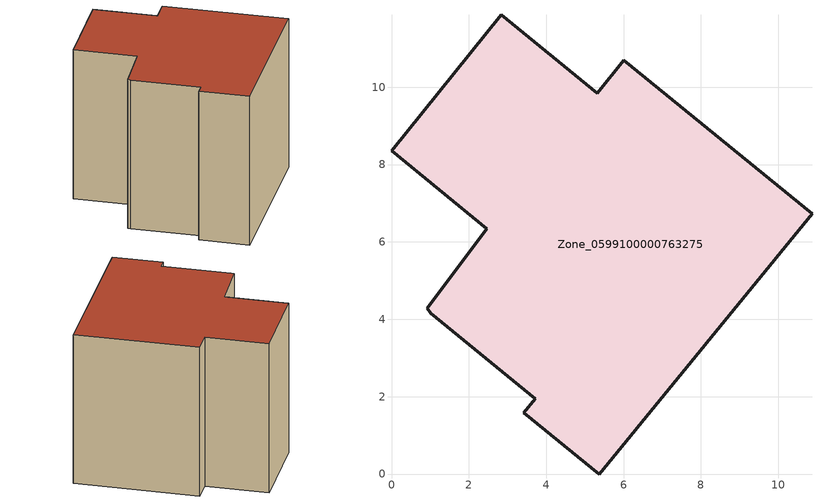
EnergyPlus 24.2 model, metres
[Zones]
Zone_0599100000763275
 floor ground (C_G): 5.37,0 3.42,1.59 3.71,1.95 1.01,4.15 0.92,4.29 2.46,6.34 0,8.35 2.83,11.87 5.32,9.85 6.01,10.7 10.87,6.73 z0
 wall outside (C_F): 0,8.35 2.46,6.34 0.92,4.29 1.01,4.15 3.71,1.95 3.42,1.59 5.37,0 10.87,6.73 6.01,10.7 5.32,9.85 2.83,11.87 0,8.35 z0:8.03
 roof outside (C_R): 5.37,0 10.87,6.73 6.01,10.7 5.32,9.85 2.83,11.87 0,8.35 2.46,6.34 0.92,4.29 1.01,4.15 3.71,1.95 3.42,1.59 z8.03
[BUILDING]
Pand.0599100000763275: North Axis=0; Terrain=City; Loads Convergence Tolerance Value=0.04; Temperature Convergence Tolerance Value=0.4; Solar Distribution=FullExterior; Maximum Number of Warmup Days=25; Minimum Number of Warmup Days=1
[Site:Location]
Rotterdam.The.Hague.AP_ZH_NLD Design_Conditions: Latitude=51.96; Longitude=4.45; Time Zone=1; Elevation=-4.5
[SITE:GROUNDTEMPERATURE:BUILDINGSURFACE]
18, 18, 18, 18, 18, 18, 18, 18, 18, 18, 18, 18
[MATERIAL] Thermal Absorptance=0.9; Solar Absorptance=0.7; Visible Absorptance=0.7
Name | Roughness | Thickness | Conductivity | Density | Specific Heat
G.TC.1946-1964 | MediumSmooth | 0.15 | 1 | 540 | 1210
F.TC.1946-1964 | Rough | 0.3 | 0.857143 | 1920 | 840
R.TC.1946-1964 | MediumRough | 0.2 | 0.235294 | 1500 | 1000
[CONSTRUCTION]
C_G: G.TC.1946-1964
C_F: F.TC.1946-1964
C_R: R.TC.1946-1964
[ZONE]
Zone_0599100000763275: Type=1; Multiplier=1; Ceiling Height=Autocalculate; Volume=Autocalculate; Floor Area=autocalculate; Part of Total Floor Area=Yes
[ZONEINFILTRATION:DESIGNFLOWRATE]
Infil_Zone_0599100000763275: Zone or ZoneList or Space or SpaceList=Zone_0599100000763275; Schedule=AlwaysOn; Design Flow Rate Calculation Method=Flow/Area; Flow Rate per Floor Area=0.003; Constant Term Coefficient=1; Temperature Term Coefficient=0; Velocity Term Coefficient=0; Velocity Squared Term Coefficient=0
[HVACTEMPLATE:ZONE:IDEALLOADSAIRSYSTEM]
Zone_0599100000763275: Maximum Heating Supply Air Temperature=50; Minimum Cooling Supply Air Temperature=13; Maximum Heating Supply Air Humidity Ratio=0.0156; Minimum Cooling Supply Air Humidity Ratio=0.0077; Heating Limit=NoLimit; Cooling Limit=NoLimit; Dehumidification Control Type=ConstantSensibleHeatRatio; Cooling Sensible Heat Ratio=0.7; Dehumidification Setpoint=60; Humidification Control Type=None; Humidification Setpoint=30; Outdoor Air Method=None; Outdoor Air Flow Rate per Person=0.00944; Outdoor Air Flow Rate per Zone Floor Area=0; Outdoor Air Flow Rate per Zone=0; Demand Controlled Ventilation Type=None; Outdoor Air Economizer Type=NoEconomizer; Heat Recovery Type=None; Sensible Heat Recovery Effectiveness=0.7; Latent Heat Recovery Effectiveness=0.65
[ZONECONTROL:THERMOSTAT]
ThermostatControl_Zone_0599100000763275: Zone or ZoneList=Zone_0599100000763275; Control Type Schedule=DualSetpointControlType; Control 1=Thermostat_Zone_0599100000763275; Temperature Difference Between Cutout And Setpoint=0
[THERMOSTATSETPOINT:DUALSETPOINT]
Thermostat_Zone_0599100000763275: Heating Setpoint Temperature Schedule=HeatingSetpoint_Zone_0599100000763275; Cooling Setpoint Temperature Schedule=CoolingSetpoint_Zone_0599100000763275
[SCHEDULE:COMPACT]
HeatingSetpoint_Zone_0599100000763275: Through: 12/31, For: AllDays, Until: 24:00, 21
CoolingSetpoint_Zone_0599100000763275: Through: 12/31, For: AllDays, Until: 24:00, 24
DualSetpointControlType: Through: 12/31, For: AllDays, Until: 24:00, 4
AlwaysOn: Through: 12/31, For: AllDays, Until: 24:00, 1
